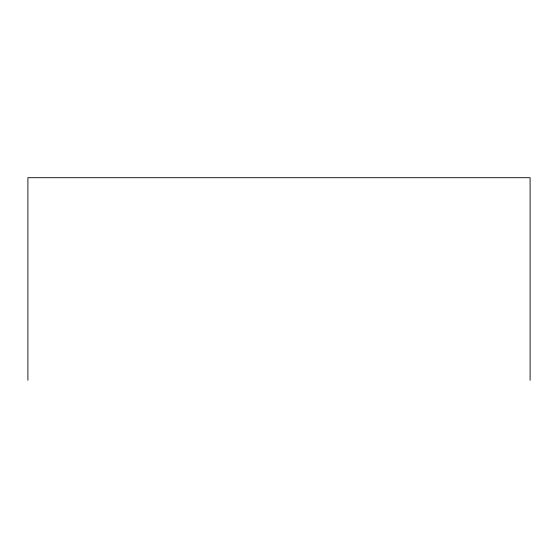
<?xml version="1.0" encoding="UTF-8"?>
<svg xmlns="http://www.w3.org/2000/svg" width="558" height="558" viewBox="0 0 558 558"><rect width="100%" height="100%" fill="white"/><g stroke="black" fill="none" stroke-linecap="round" stroke-linejoin="round"><path stroke-width="0.84" d="M530.1 380.298L530.1 177.702L27.9 177.702L27.9 380.298"/></g></svg>
